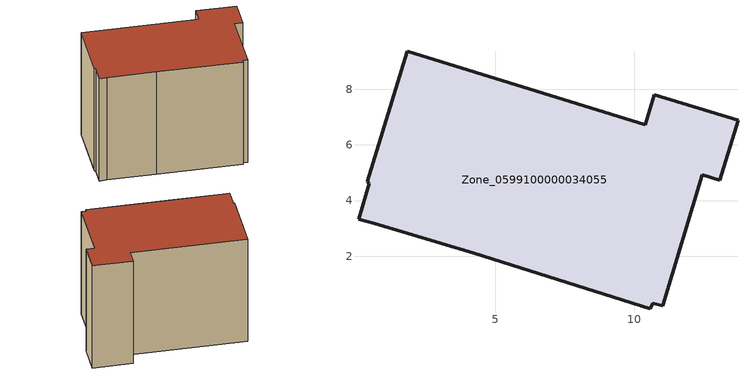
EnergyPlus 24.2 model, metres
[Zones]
Zone_0599100000034055
 floor ground (C_G): 1.84,9.36 10.39,6.73 10.72,7.81 13.73,6.88 13.07,4.73 12.44,4.92 11.02,0.21 10.66,0.31 10.57,0.12 4.25,2.1 0.63,3.19 0.08,3.33 0.47,4.62 0.4,4.67 z0
 wall outside (C_F): 10.72,7.81 10.39,6.73 1.84,9.36 0.4,4.67 0.47,4.62 0.08,3.33 0.63,3.19 4.25,2.1 10.57,0.12 10.66,0.31 11.02,0.21 12.44,4.92 13.07,4.73 13.73,6.88 10.72,7.81 z0:9.24
 roof outside (C_R): 10.39,6.73 1.84,9.36 0.4,4.67 0.47,4.62 0.08,3.33 0.63,3.19 4.25,2.1 10.57,0.12 10.66,0.31 11.02,0.21 12.44,4.92 13.07,4.73 13.73,6.88 10.72,7.81 z9.24
[BUILDING]
Pand.0599100000034055: North Axis=0; Terrain=City; Loads Convergence Tolerance Value=0.04; Temperature Convergence Tolerance Value=0.4; Solar Distribution=FullExterior; Maximum Number of Warmup Days=25; Minimum Number of Warmup Days=1
[Site:Location]
Rotterdam.The.Hague.AP_ZH_NLD Design_Conditions: Latitude=51.96; Longitude=4.45; Time Zone=1; Elevation=-4.5
[SITE:GROUNDTEMPERATURE:BUILDINGSURFACE]
18, 18, 18, 18, 18, 18, 18, 18, 18, 18, 18, 18
[MATERIAL] Thermal Absorptance=0.9; Solar Absorptance=0.7; Visible Absorptance=0.7
Name | Roughness | Thickness | Conductivity | Density | Specific Heat
G.TC.1975-1991 | MediumSmooth | 0.15 | 0.288461 | 540 | 1210
F.TC.1975-1991 | Rough | 0.3 | 0.230769 | 1920 | 840
R.TC.1975-1991 | MediumRough | 0.2 | 0.153846 | 1500 | 1000
[CONSTRUCTION]
C_G: G.TC.1975-1991
C_F: F.TC.1975-1991
C_R: R.TC.1975-1991
[ZONE]
Zone_0599100000034055: Type=1; Multiplier=1; Ceiling Height=Autocalculate; Volume=Autocalculate; Floor Area=autocalculate; Part of Total Floor Area=Yes
[ZONEINFILTRATION:DESIGNFLOWRATE]
Infil_Zone_0599100000034055: Zone or ZoneList or Space or SpaceList=Zone_0599100000034055; Schedule=AlwaysOn; Design Flow Rate Calculation Method=Flow/Area; Flow Rate per Floor Area=0.003; Constant Term Coefficient=1; Temperature Term Coefficient=0; Velocity Term Coefficient=0; Velocity Squared Term Coefficient=0
[HVACTEMPLATE:ZONE:IDEALLOADSAIRSYSTEM]
Zone_0599100000034055: Maximum Heating Supply Air Temperature=50; Minimum Cooling Supply Air Temperature=13; Maximum Heating Supply Air Humidity Ratio=0.0156; Minimum Cooling Supply Air Humidity Ratio=0.0077; Heating Limit=NoLimit; Cooling Limit=NoLimit; Dehumidification Control Type=ConstantSensibleHeatRatio; Cooling Sensible Heat Ratio=0.7; Dehumidification Setpoint=60; Humidification Control Type=None; Humidification Setpoint=30; Outdoor Air Method=None; Outdoor Air Flow Rate per Person=0.00944; Outdoor Air Flow Rate per Zone Floor Area=0; Outdoor Air Flow Rate per Zone=0; Demand Controlled Ventilation Type=None; Outdoor Air Economizer Type=NoEconomizer; Heat Recovery Type=None; Sensible Heat Recovery Effectiveness=0.7; Latent Heat Recovery Effectiveness=0.65
[ZONECONTROL:THERMOSTAT]
ThermostatControl_Zone_0599100000034055: Zone or ZoneList=Zone_0599100000034055; Control Type Schedule=DualSetpointControlType; Control 1=Thermostat_Zone_0599100000034055; Temperature Difference Between Cutout And Setpoint=0
[THERMOSTATSETPOINT:DUALSETPOINT]
Thermostat_Zone_0599100000034055: Heating Setpoint Temperature Schedule=HeatingSetpoint_Zone_0599100000034055; Cooling Setpoint Temperature Schedule=CoolingSetpoint_Zone_0599100000034055
[SCHEDULE:COMPACT]
HeatingSetpoint_Zone_0599100000034055: Through: 12/31, For: AllDays, Until: 24:00, 21
CoolingSetpoint_Zone_0599100000034055: Through: 12/31, For: AllDays, Until: 24:00, 24
DualSetpointControlType: Through: 12/31, For: AllDays, Until: 24:00, 4
AlwaysOn: Through: 12/31, For: AllDays, Until: 24:00, 1
